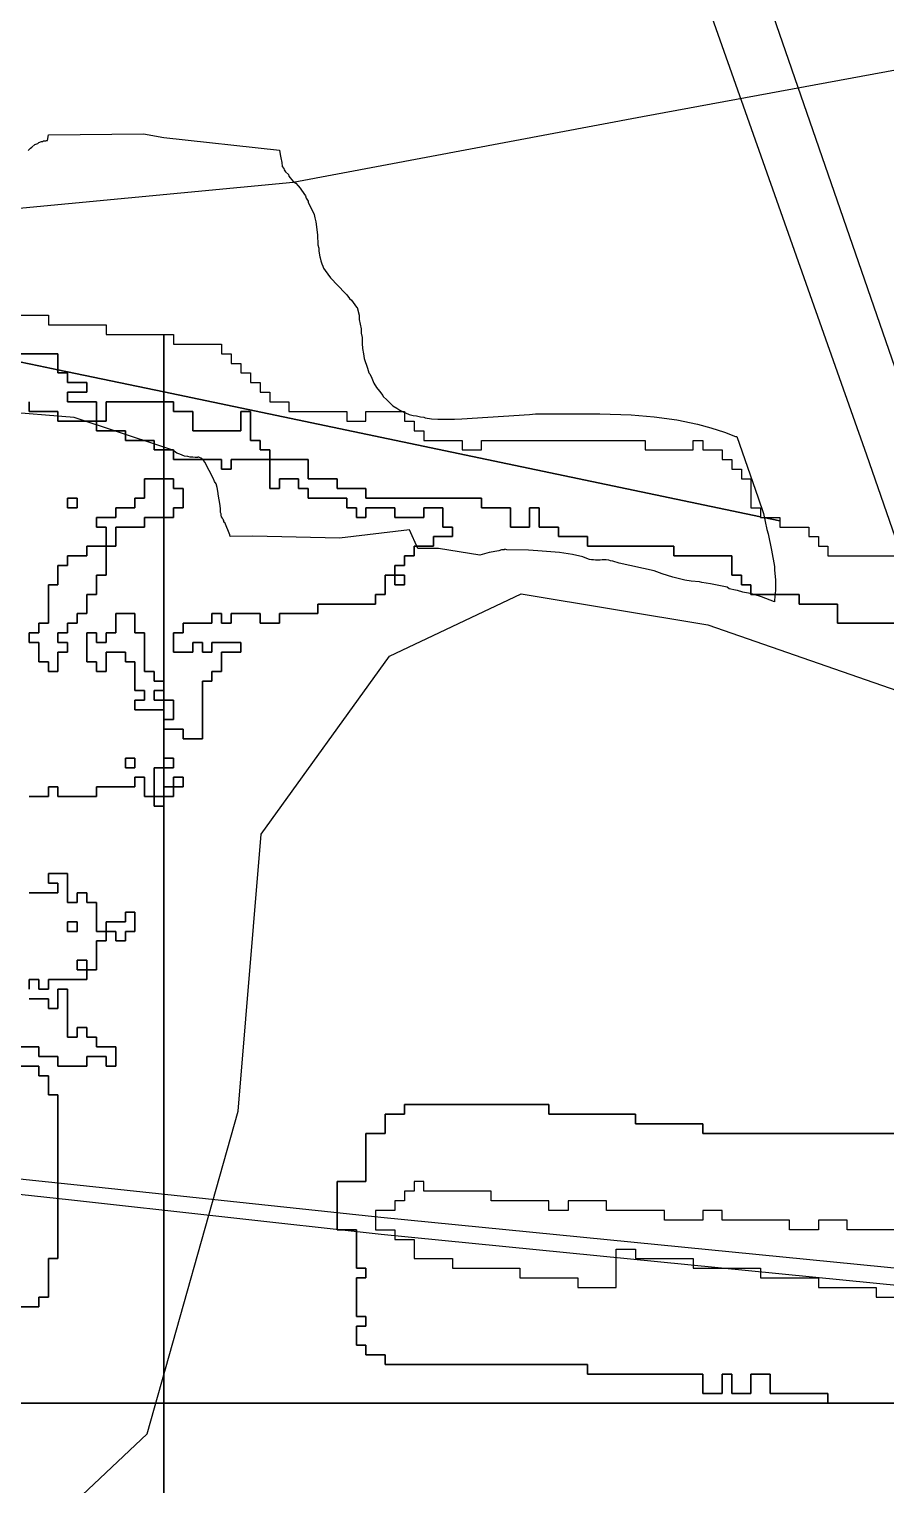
# Model space of a CAD drawing. Header units: metres. Extents: x 553506 to 563855, y 142925 to 150243.
# Drawn here: x 555972 to 556150, y 145983 to 146285.4 of the extents above; entities that cross this region are included whole.
import ezdxf

# ---------------------------------------------------------------- set-up
doc = ezdxf.new("R2010")
doc.units = ezdxf.units.M
for name, color, linetype in [('C-ANCIENT_WOODLAND', 94, 'Continuous'), ('C-FLOOD_ZONE_3', 150, 'Continuous'), ('C-POWER_LINES', 6, 'Continuous'), ('C-RAILWAYS', 250, 'Continuous'), ('C-ROADS', 33, 'Continuous'), ('C-WATERWAYS', 5, 'Continuous')]:
    doc.layers.add(name, color=color, linetype=linetype)

msp = doc.modelspace()

# ---------------------------------------------------------------- linework, layer by layer
at = {"layer": 'C-ANCIENT_WOODLAND'}
msp.add_lwpolyline([(555971.8, 146260.2), (555972.3, 146260.7), (555972.6, 146260.9), (555973.2, 146261.5), (555973.8, 146261.7), (555974, 146261.9), (555974.6, 146262.1), (555974.8, 146262.1), (555975, 146262.2), (555975.5, 146262.2), (555975.6, 146262.3), (555975.8, 146262.3), (555976, 146263.5), (555995.8, 146263.7), (556000, 146262.9), (556024, 146260.3), (556024.2, 146259.4), (556024.3, 146258.7), (556024.5, 146257.7), (556024.6, 146256.9), (556024.9, 146256.5), (556025, 146256.2), (556025.3, 146255.8), (556025.9, 146255.2), (556026, 146254.9), (556026.9, 146253.8), (556027.4, 146253.4), (556027.9, 146252.9), (556028.3, 146252.4), (556028.6, 146252), (556029.4, 146250.8), (556029.6, 146250.3), (556030, 146249.7), (556030, 146249.5), (556031.2, 146246.9), (556031.4, 146246.2), (556031.6, 146245.4), (556031.9, 146242.7), (556032, 146240.6), (556032.2, 146239.9), (556032.2, 146239.3), (556032.4, 146238.1), (556032.5, 146237.9), (556032.6, 146237.3), (556032.8, 146236.7), (556033, 146236.2), (556033.2, 146235.8), (556033.5, 146235.3), (556034.6, 146233.8), (556035, 146233.4), (556035.8, 146232.5), (556038, 146230.2), (556038.6, 146229.5), (556039, 146229.1), (556040, 146227.7), (556040.2, 146227.6), (556040.6, 146226), (556040.6, 146225.1), (556041, 146223.2), (556041, 146222.3), (556041.2, 146221.4), (556041.2, 146220.1), (556041.3, 146219.1), (556041.5, 146218), (556041.6, 146217), (556042.3, 146215), (556042.6, 146214), (556042.8, 146213.8), (556043.2, 146212.9), (556043.6, 146211.9), (556044.2, 146211), (556044.8, 146210.2), (556045.5, 146209.3), (556045.6, 146209.1), (556046.3, 146208.4), (556047.6, 146207.2), (556048.4, 146206.7), (556049, 146206.3), (556049.6, 146206), (556051, 146205.4), (556051.8, 146205.2), (556052.5, 146205.1), (556053.3, 146204.9), (556054, 146204.8), (556054.3, 146204.7), (556055.6, 146204.5), (556056.9, 146204.4), (556060.4, 146204.4), (556061.9, 146204.5), (556076, 146205.4), (556077.2, 146205.5), (556090.58, 146205.48), (556097.08, 146205.28), (556101.88, 146204.88), (556106.58, 146204.28), (556110.88, 146203.38), (556113.68, 146202.58), (556116.48, 146201.68), (556118.78, 146200.78), (556119.08, 146200.78), (556123.48, 146188.08), (556124.58, 146184.78), (556125.28, 146181.48), (556125.58, 146180.58), (556126.28, 146177.18), (556126.88, 146173.78), (556126.88, 146173.08), (556127.08, 146170.98), (556127.08, 146168.88), (556126.88, 146166.78), (556126.88, 146166.44), (556124.18, 146167.48), (556122.68, 146167.98), (556121.48, 146168.28), (556120.68, 146168.38), (556120.28, 146168.48), (556119.18, 146168.78), (556118.78, 146168.88), (556117.48, 146169.18), (556117.08, 146169.48), (556114.28, 146170.08), (556113.58, 146170.18), (556111.78, 146170.48), (556111.28, 146170.58), (556109.58, 146170.78), (556108.28, 146170.98), (556106.88, 146171.28), (556105.78, 146171.58), (556103.58, 146172.28), (556101.88, 146172.88), (556094.58, 146174.48), (556093.28, 146174.88), (556092.78, 146174.98), (556092.48, 146175.08), (556091.88, 146175.18), (556091.08, 146175.18), (556090.68, 146175.08), (556089.68, 146175.08), (556089.28, 146175.18), (556088.88, 146175.18), (556088.48, 146175.28), (556087.58, 146175.58), (556087.08, 146175.78), (556084.88, 146176.28), (556082.18, 146176.68), (556077.68, 146177.08), (556075.78, 146177.18), (556071.28, 146177.28), (556070.88, 146177.38), (556070.68, 146177.28), (556070.18, 146177.28), (556069.58, 146177.08), (556067.58, 146176.68), (556065.68, 146176.18), (556057.058, 146177.5309), (556052.7726, 146177.5309), (556051.0584, 146181.3878), (556036.488, 146179.6736), (556018.4893, 146180.1022), (556013.797, 146180.024), (556013.79, 146180.04), (556013.69, 146180.34), (556012.69, 146182.94), (556012.49, 146183.04), (556012.49, 146183.34), (556012.29, 146183.54), (556012.19, 146183.84), (556011.99, 146184.14), (556011.89, 146184.44), (556011.89, 146184.74), (556011.79, 146185.04), (556011.79, 146185.74), (556011.69, 146186.44), (556011.29, 146188.84), (556011.29, 146189.04), (556011.09, 146190.24), (556010.89, 146190.94), (556010.49, 146191.44), (556010.29, 146192.04), (556008.49, 146195.44), (556008.29, 146195.74), (556008.09, 146195.94), (556007.99, 146196.14), (556007.89, 146196.24), (556007.29, 146196.54), (556007.09, 146196.54), (556006.99, 146196.44), (556006.49, 146196.44), (556005.99, 146196.54), (556005.49, 146196.54), (556004.99, 146196.64), (556004.29, 146196.74), (556003.29, 146197.14), (556002.69, 146197.34), (556001.89, 146197.94), (556000, 146198.57), (555981.39, 146204.74), (555950.6786, 146207.2686)], dxfattribs=at)
at = {"layer": 'C-FLOOD_ZONE_3'}
for points in [[(555966, 146226), (555976, 146226), (555976, 146224), (555982, 146224), (555988, 146224), (555988, 146222), (555998, 146222), (556000, 146222), (556000, 146210.0518), (555978, 146214.6482), (555978, 146218), (555974, 146218), (555968, 146218)], [(555968, 146216.7375), (555974, 146215.4839), (555978, 146214.6482), (555978, 146214), (555980, 146214), (555980, 146212), (555984, 146212), (555984, 146210), (555980, 146210), (555980, 146208), (555986, 146208), (555986.0005, 146204.0005), (555984, 146204.001), (555980, 146204.001), (555978.001, 146204.001), (555978.0006, 146206.0006), (555972.001, 146206.001), (555972.0006, 146208.0006)], [(556162, 146162), (556142, 146162), (556140, 146162), (556140, 146166), (556134, 146166), (556132, 146166), (556132, 146168), (556128, 146168), (556122, 146168), (556122, 146170), (556120, 146170), (556120, 146172), (556118, 146172), (556118, 146176), (556114, 146176), (556110, 146176), (556106, 146176), (556106, 146178), (556098, 146178), (556088, 146178), (556088, 146180), (556082, 146180), (556082, 146182), (556078, 146182), (556078, 146186), (556076, 146186), (556076, 146182), (556072, 146182), (556072, 146186), (556066, 146186), (556066, 146188), (556058, 146188), (556052, 146188), (556050, 146188), (556042, 146188), (556042, 146190), (556036, 146190), (556036, 146192), (556030, 146192), (556030, 146196), (556024, 146196), (556022.0006, 146196.0006), (556022, 146198), (556020, 146198), (556020, 146200), (556018, 146200), (556018, 146206), (556016, 146206), (556016, 146202), (556006, 146202), (556006, 146206), (556002, 146206), (556002, 146208), (556000, 146208), (556000, 146210.0518), (556124, 146184.1448), (556124, 146184), (556124.693, 146184), (556128, 146183.3091), (556128, 146182), (556134, 146182), (556134, 146180), (556136, 146180), (556136, 146178), (556138, 146178), (556138, 146176), (556140, 146176), (556144, 146176), (556148, 146176), (556150, 146176), (556154, 146176)], [(555972.0006, 146208.0006), (555972.001, 146206.001), (555978.0006, 146206.0006), (555978.001, 146204.001), (555980, 146204.001), (555984, 146204.001), (555986.0003, 146204.0003), (555986.001, 146202.001), (555992.0006, 146202.0006), (555992.001, 146200.001), (555996, 146200.001), (555998.0006, 146200.0006), (555998.001, 146198.001), (556000, 146198.001), (556000, 146196), (556000, 146194.617), (556000, 146194.1289), (556000, 146194), (556000, 146191.999), (555996.001, 146191.999), (555996.0006, 146187.9994), (555994.001, 146187.999), (555994.0006, 146185.9994), (555990.001, 146185.999), (555990.0006, 146183.9994), (555986.001, 146183.999), (555986.001, 146182.001), (555988.0006, 146182.0006), (555988.001, 146180), (555988, 146178), (555989.999, 146178.001), (555989.999, 146180), (555989.9994, 146182.0006), (555992, 146182.001), (555995.999, 146182.001), (555995.9994, 146184.0006), (555998, 146184.001), (556000, 146184.001), (555999.9993, 146149.999), (555997.9994, 146149.9994), (555997.999, 146151.999), (555995.9994, 146151.9994), (555995.999, 146159.999), (555993.9994, 146159.9994), (555993.999, 146163.999), (555990.001, 146163.999), (555990.0006, 146159.9994), (555988.001, 146159.999), (555988.0006, 146157.9994), (555985.9994, 146157.9994), (555985.999, 146159.999), (555984.001, 146159.999), (555984.001, 146158), (555984.001, 146154.001), (555986.0006, 146154.0006), (555986.001, 146152.001), (555987.999, 146152.001), (555987.9994, 146156.0006), (555992.0006, 146156.0006), (555992.001, 146154.001), (555994.0006, 146154.0006), (555994.001, 146152), (555994.001, 146150), (555994.001, 146148.001), (555996.0006, 146148.0006), (555996.0006, 146145.9994), (555994.001, 146145.999), (555994.001, 146144.001), (555996, 146144.001), (556000, 146144.001), (556000, 146138.001), (556000, 146133.999), (556000, 146131.999), (555998.001, 146131.999), (555998, 146126), (555995.9994, 146125.9994), (555995.999, 146129.999), (555994.001, 146129.999), (555994.0006, 146127.9994), (555992, 146127.999), (555990, 146127.999), (555988, 146127.999), (555986.001, 146127.999), (555986.0006, 146125.9994), (555984, 146125.999), (555977.9994, 146125.9994), (555977.999, 146127.999), (555976.001, 146127.999), (555976.0006, 146125.9994), (555971.9994, 146125.9994)], [(556152, 146056), (556124, 146056), (556112, 146056), (556112, 146058), (556098, 146058), (556098, 146060), (556094, 146060), (556080, 146060), (556080, 146062), (556078, 146062), (556050, 146062), (556050, 146060), (556046, 146060), (556046, 146056), (556042, 146056), (556042, 146046), (556040, 146046), (556036, 146046), (556036, 146036), (556040, 146036), (556040, 146028), (556042, 146028), (556042, 146026), (556040, 146026), (556040, 146018), (556042, 146018), (556042, 146016), (556040, 146016), (556040, 146012), (556042, 146012), (556042, 146010), (556046, 146010), (556046, 146008), (556048, 146008), (556052, 146008), (556088, 146008), (556088, 146006), (556112, 146006), (556112, 146002), (556116, 146002), (556116, 146006), (556118, 146006), (556118, 146002), (556122, 146002), (556122, 146006), (556126, 146006), (556126, 146002), (556138, 146002), (556138, 146002), (556138, 146000), (556118, 146000), (556110, 146000), (556108, 146000), (556082, 146000), (556048, 146000), (556044, 146000), (556014, 146000), (556000, 146000), (556000.0006, 146123.9994), (556000.001, 146125.999), (556002.0006, 146125.9994), (556002, 146128), (556000, 146128.001), (556000, 146131.999), (556002.0006, 146131.9994), (556002.0006, 146134.0006), (556000.001, 146134.001), (556000.001, 146138), (556000.001, 146139.999), (556002, 146139.999), (556003.999, 146139.999), (556003.9994, 146137.9994), (556008.0006, 146137.9994), (556008.001, 146146), (556008.001, 146148), (556008.001, 146149.999), (556010.0006, 146149.9994), (556010.001, 146151.999), (556012.0006, 146151.9994), (556012.001, 146154), (556012.001, 146155.999), (556016.0006, 146155.9994), (556016.0006, 146158.0006), (556009.9994, 146158.0006), (556009.999, 146156.001), (556008.001, 146156.001), (556008.0006, 146158.0006), (556005.9994, 146158.0006), (556005.999, 146156.001), (556004, 146156.001), (556002.001, 146156.001), (556002.001, 146159.999), (556004.0006, 146159.9994), (556004.001, 146161.999), (556008, 146161.999), (556010.0006, 146161.9994), (556010.001, 146163.999), (556011.999, 146163.999), (556011.9994, 146161.9994), (556014.0006, 146161.9994), (556014.001, 146163.999), (556019.999, 146163.999), (556019.9994, 146161.9994), (556024.0006, 146161.9994), (556024.001, 146163.999), (556032.0006, 146163.9994), (556032.001, 146165.999), (556044.0006, 146165.9994), (556044.001, 146167.999), (556046.0006, 146167.9994), (556046.001, 146170), (556046.001, 146171.999), (556048, 146172), (556048.001, 146173.999), (556050.0006, 146173.9994), (556050.001, 146175.999), (556052.0006, 146175.9994), (556052.001, 146177.999), (556056.0006, 146177.9994), (556056.001, 146179.999), (556058, 146179.999), (556060.0006, 146179.9994), (556060.0006, 146182.0006), (556058.001, 146182.001), (556058.001, 146184), (556058.0006, 146186.0006), (556056, 146186.001), (556053.9994, 146186.0006), (556053.999, 146184.001), (556048.001, 146184.001), (556048.0006, 146186.0006), (556041.9994, 146186.0006), (556041.999, 146184.001), (556040.001, 146184.001), (556040.0006, 146186.0006), (556038.001, 146186.001), (556038.0006, 146188.0006), (556036, 146188.001), (556034, 146188.001), (556030.001, 146188.001), (556030.0006, 146190.0006), (556028.001, 146190.001), (556028.0006, 146192.0006), (556026, 146192.001), (556023.9994, 146192.0006), (556023.999, 146190.001), (556022.001, 146190.001), (556022.0005, 146196.0005), (556024, 146196), (556030, 146196), (556030, 146192), (556036, 146192), (556036, 146190), (556042, 146190), (556042, 146188), (556050, 146188), (556052, 146188), (556058, 146188), (556066, 146188), (556066, 146186), (556072, 146186), (556072, 146182), (556076, 146182), (556076, 146186), (556078, 146186), (556078, 146182), (556082, 146182), (556082, 146180), (556088, 146180), (556088, 146178), (556098, 146178), (556106, 146178), (556106, 146176), (556110, 146176), (556114, 146176), (556118, 146176), (556118, 146172), (556120, 146172), (556120, 146170), (556122, 146170), (556122, 146168), (556128, 146168), (556132, 146168), (556132, 146166), (556134, 146166), (556140, 146166), (556140, 146162), (556142, 146162), (556162, 146162)], [(555971.9994, 146125.9994), (555976.0006, 146125.9994), (555976.001, 146127.999), (555977.999, 146127.999), (555977.9994, 146125.9994), (555984, 146125.999), (555986.0006, 146125.9994), (555986.001, 146127.999), (555988, 146127.999), (555990, 146127.999), (555992, 146127.999), (555994.0006, 146127.9994), (555994.001, 146129.999), (555995.999, 146129.999), (555995.9994, 146125.9994), (555998, 146126), (555997.9994, 146123.9994), (556000, 146123.999), (556000, 146000), (555968.001, 146000)], [(555972, 146106.001), (555974, 146106.001), (555976, 146106.001), (555977.999, 146106.001), (555977.999, 146107.999), (555975.9994, 146107.9994), (555975.9994, 146110.0006), (555978, 146110.001), (555980.0006, 146110.0006), (555980.001, 146104.001), (555981.999, 146104.001), (555981.9994, 146106.0006), (555984.0006, 146106.0006), (555984.001, 146104.001), (555986.0006, 146104.0006), (555986.001, 146102), (555986.001, 146098.001), (555988, 146098), (555988.0006, 146095.9994), (555986.001, 146095.999), (555986.001, 146092), (555986.0006, 146089.9994), (555984, 146090), (555984.0006, 146087.9994), (555978, 146087.999), (555976.001, 146087.999), (555976.0006, 146085.9994), (555973.9994, 146085.9994), (555973.999, 146087.999), (555972.001, 146087.999), (555972.0006, 146085.9994)], [(555972.0006, 146085.9994), (555972.001, 146087.999), (555973.999, 146087.999), (555973.9994, 146085.9994), (555976.0006, 146085.9994), (555976.001, 146087.999), (555978, 146087.999), (555984.0006, 146087.9994), (555984, 146090), (555986.0006, 146089.9994), (555986.001, 146092), (555986.001, 146095.999), (555988.0006, 146095.9994), (555988, 146098), (555986.001, 146098.001), (555986.001, 146102), (555986.0006, 146104.0006), (555984.001, 146104.001), (555984.0006, 146106.0006), (555981.9994, 146106.0006), (555981.999, 146104.001), (555980.001, 146104.001), (555980.0006, 146110.0006), (555978, 146110.001), (555975.9994, 146110.0006), (555975.9994, 146107.9994), (555977.999, 146107.999), (555977.999, 146106.001), (555976, 146106.001), (555974, 146106.001), (555972, 146106.001)], [(555971.9994, 146084.0006), (555976.0006, 146084.0006), (555976.001, 146082.001), (555977.999, 146082.001), (555977.9994, 146086.0006), (555980.0006, 146086.0006), (555980.001, 146076.001), (555981.999, 146076.001), (555981.9994, 146078.0006), (555984.0006, 146078.0006), (555984.001, 146076.001), (555986.0006, 146076.0006), (555986.001, 146074.001), (555988, 146074.001), (555990.0006, 146074.0006), (555990.0006, 146069.9994), (555987.9994, 146069.9994), (555987.999, 146071.999), (555986, 146071.999), (555984.001, 146071.999), (555984.0006, 146069.9994), (555980, 146069.999), (555977.9994, 146069.9994), (555977.999, 146071.999), (555973.9994, 146071.9994), (555973.999, 146073.999), (555966, 146073.999)], [(555966, 146073.999), (555973.999, 146073.999), (555973.9994, 146071.9994), (555977.999, 146071.999), (555977.9994, 146069.9994), (555980, 146069.999), (555984.0006, 146069.9994), (555984.001, 146071.999), (555986, 146071.999), (555987.999, 146071.999), (555987.9994, 146069.9994), (555990.0006, 146069.9994), (555990.0006, 146074.0006), (555988, 146074.001), (555986.001, 146074.001), (555986.0006, 146076.0006), (555984.001, 146076.001), (555984.0006, 146078.0006), (555981.9994, 146078.0006), (555981.999, 146076.001), (555980.001, 146076.001), (555980.0006, 146086.0006), (555977.9994, 146086.0006), (555977.999, 146082.001), (555976.001, 146082.001), (555976.0006, 146084.0006), (555971.9994, 146084.0006)], [(555968, 146020), (555974, 146020), (555974, 146022), (555974, 146022), (555976, 146022), (555976, 146030), (555978, 146030), (555978, 146052), (555978, 146054), (555978, 146064), (555976, 146064), (555976, 146068), (555974, 146068), (555974, 146070), (555966, 146070)], [(555966, 146070), (555974, 146070), (555974, 146068), (555976, 146068), (555976, 146064), (555978, 146064), (555978, 146054), (555978, 146052), (555978, 146030), (555976, 146030), (555976, 146022), (555974, 146022), (555974, 146020), (555968, 146020)], [(556212.0424, 146000), (556138, 146000), (556138, 146002), (556126, 146002), (556126, 146006), (556122, 146006), (556122, 146002), (556118, 146002), (556118, 146006), (556116, 146006), (556116, 146002), (556112, 146002), (556112, 146006), (556088, 146006), (556088, 146008), (556052, 146008), (556048, 146008), (556046, 146008), (556046, 146010), (556042, 146010), (556042, 146012), (556040, 146012), (556040, 146016), (556042, 146016), (556042, 146018), (556040, 146018), (556040, 146026), (556042, 146026), (556042, 146028), (556040, 146028), (556040, 146036), (556036, 146036), (556036, 146046), (556040, 146046), (556042, 146046), (556042, 146056), (556046, 146056), (556046, 146060), (556050, 146060), (556050, 146062), (556078, 146062), (556080, 146062), (556080, 146060), (556094, 146060), (556098, 146060), (556098, 146058), (556112, 146058), (556112, 146056), (556124, 146056), (556152, 146056)], [(556154, 146036), (556142, 146036), (556142, 146038), (556136, 146038), (556136, 146036), (556130, 146036), (556130, 146038), (556116, 146038), (556116, 146040), (556112, 146040), (556112, 146038), (556104, 146038), (556104, 146040), (556102, 146040), (556092, 146040), (556092, 146042), (556084, 146042), (556084, 146040), (556080, 146040), (556080, 146042), (556068, 146042), (556068, 146044), (556054, 146044), (556054, 146046), (556052, 146046), (556052, 146044), (556050, 146044), (556050, 146042), (556048, 146042), (556048, 146040), (556044, 146040), (556044, 146036), (556048, 146036), (556048, 146034), (556052, 146034), (556052, 146030), (556058, 146030), (556060, 146030), (556060, 146028), (556074, 146028), (556074, 146026), (556086, 146026), (556086, 146024), (556094, 146024), (556094, 146032), (556098, 146032), (556098, 146030), (556110, 146030), (556110, 146028), (556124, 146028), (556124, 146026), (556136, 146026), (556136, 146024), (556148, 146024), (556148, 146022), (556160, 146022)], [(555968.001, 146000), (556000, 146000), (556000, 145980)], [(556000, 145980), (556000, 146000), (556014, 146000), (556044, 146000), (556048, 146000), (556082, 146000), (556108, 146000), (556110, 146000), (556118, 146000), (556138, 146000), (556156, 146000)]]:
    msp.add_lwpolyline(points, dxfattribs=at)
for points in [[(556112, 146198), (556116, 146198), (556116, 146196), (556118, 146196), (556118, 146194), (556120, 146194), (556120, 146192), (556122, 146192), (556122, 146190), (556122, 146186), (556124, 146186), (556124, 146184.1448), (556000, 146210.0518), (556000, 146222), (556002, 146222), (556002, 146220), (556012, 146220), (556012, 146218), (556014, 146218), (556014, 146216), (556016, 146216), (556016, 146214), (556018, 146214), (556018, 146212), (556020, 146212), (556020, 146210), (556022, 146210), (556022, 146208), (556024, 146208), (556026, 146208), (556026, 146206), (556038, 146206), (556038, 146204), (556042, 146204), (556042, 146206), (556050, 146206), (556050, 146204), (556052, 146204), (556052, 146202), (556054, 146202), (556054, 146200), (556056, 146200), (556060, 146200), (556062, 146200), (556062, 146198), (556066, 146198), (556066, 146200), (556072, 146200), (556074, 146200), (556078, 146200), (556100, 146200), (556100, 146198), (556110, 146198), (556110, 146200), (556112, 146200), (556112, 146198)], [(555968, 146216.7375), (555961.9573, 146218), (555968, 146218), (555974, 146218), (555978, 146218), (555978, 146214.6482), (555974, 146215.4839), (555968, 146216.7375)], [(555980, 146208), (555980, 146210), (555984, 146210), (555984, 146212), (555980, 146212), (555980, 146214), (555978, 146214), (555978, 146214.6482), (556000, 146210.0518), (556000, 146208), (555988, 146208), (555988, 146204), (555986.0006, 146204.0006), (555986, 146208), (555980, 146208)], [(555992.001, 146200.001), (555992.0006, 146202.0006), (555986.001, 146202.001), (555986.0005, 146204.0005), (555988, 146204), (555988, 146208), (556000, 146208), (556000, 146207.184), (556000, 146200), (556000, 146198.001), (555998.001, 146198.001), (555998.0006, 146200.0006), (555996, 146200.001), (555992.001, 146200.001)], [(556002.0006, 146198.0006), (556000, 146198.001), (556000, 146200), (556000, 146207.184), (556000, 146208), (556002, 146208), (556002, 146206), (556006, 146206), (556006, 146202), (556016, 146202), (556016, 146206), (556018, 146206), (556018, 146200), (556020, 146200), (556020, 146198), (556022, 146198), (556022.0005, 146196.0005), (556013.9994, 146196.0006), (556013.999, 146194.001), (556012.001, 146194.001), (556012.0006, 146196.0006), (556002.001, 146196.001), (556002.0006, 146198.0006)], [(556002, 146139.999), (556000.0008, 146139.999), (556000.0009, 146142.001), (556001.999, 146142.001), (556001.999, 146145.999), (556000, 146145.999), (556000, 146184.001), (556001.999, 146184.001), (556001.9994, 146186.0006), (556003.999, 146186.001), (556003.999, 146188), (556003.999, 146189.999), (556001.9994, 146189.9994), (556001.999, 146191.999), (556000, 146191.999), (556000, 146194), (556000, 146194.1289), (556000, 146194.617), (556000, 146196), (556000, 146198.001), (556002.0006, 146198.0006), (556002.001, 146196.001), (556012.0006, 146196.0006), (556012.001, 146194.001), (556013.999, 146194.001), (556013.9994, 146196.0006), (556022.0003, 146196.0003), (556022.001, 146190.001), (556023.999, 146190.001), (556023.9994, 146192.0006), (556026, 146192.001), (556028.0006, 146192.0006), (556028.001, 146190.001), (556030.0006, 146190.0006), (556030.001, 146188.001), (556034, 146188.001), (556036, 146188.001), (556038.0006, 146188.0006), (556038.001, 146186.001), (556040.0006, 146186.0006), (556040.001, 146184.001), (556041.999, 146184.001), (556041.9994, 146186.0006), (556048.0006, 146186.0006), (556048.001, 146184.001), (556053.999, 146184.001), (556053.9994, 146186.0006), (556056, 146186.001), (556058.0006, 146186.0006), (556058.001, 146184), (556058.001, 146182.001), (556060.0006, 146182.0006), (556060.0006, 146179.9994), (556058, 146179.999), (556056.001, 146179.999), (556056.0006, 146177.9994), (556052.001, 146177.999), (556052.0006, 146175.9994), (556050.001, 146175.999), (556050.0006, 146173.9994), (556048.001, 146173.999), (556048, 146172), (556046.001, 146171.999), (556046.001, 146170), (556046.0006, 146167.9994), (556044.001, 146167.999), (556044.0006, 146165.9994), (556032.001, 146165.999), (556032.0006, 146163.9994), (556024.001, 146163.999), (556024.0006, 146161.9994), (556019.9994, 146161.9994), (556019.999, 146163.999), (556014.001, 146163.999), (556014.0006, 146161.9994), (556011.9994, 146161.9994), (556011.999, 146163.999), (556010.001, 146163.999), (556010.0006, 146161.9994), (556008, 146161.999), (556004.001, 146161.999), (556004.0006, 146159.9994), (556002.001, 146159.999), (556002.001, 146156.001), (556004, 146156.001), (556005.999, 146156.001), (556005.9994, 146158.0006), (556008.0006, 146158.0006), (556008.001, 146156.001), (556009.999, 146156.001), (556009.9994, 146158.0006), (556016.0006, 146158.0006), (556016.0006, 146155.9994), (556012.001, 146155.999), (556012.001, 146154), (556012.0006, 146151.9994), (556010.001, 146151.999), (556010.0006, 146149.9994), (556008.001, 146149.999), (556008.001, 146148), (556008.001, 146146), (556008.0006, 146137.9994), (556003.9994, 146137.9994), (556003.999, 146139.999), (556002, 146139.999)], [(555998, 146184.001), (555995.9994, 146184.0006), (555995.999, 146182.001), (555992, 146182.001), (555989.9994, 146182.0006), (555989.999, 146180), (555989.999, 146178.001), (555988, 146178), (555988.001, 146180), (555988.0006, 146182.0006), (555986.001, 146182.001), (555986.001, 146183.999), (555990.0006, 146183.9994), (555990.001, 146185.999), (555994.0006, 146185.9994), (555994.001, 146187.999), (555996.0006, 146187.9994), (555996.001, 146191.999), (556000, 146191.999), (556000, 146184.001), (555998, 146184.001)], [(556000, 146184.001), (556000, 146191.999), (556001.999, 146191.999), (556001.9994, 146189.9994), (556003.999, 146189.999), (556003.999, 146188), (556003.999, 146186.001), (556001.9994, 146186.0006), (556001.999, 146184.001), (556000, 146184.001)], [(555981.999, 146187.999), (555980.001, 146187.999), (555980.001, 146186.001), (555981.999, 146186.001), (555981.999, 146187.999)], [(555981.999, 146187.999), (555981.999, 146186.001), (555980.001, 146186.001), (555980.001, 146187.999), (555981.999, 146187.999)], [(556128, 146183.3091), (556124.693, 146184), (556128, 146184), (556128, 146183.3091)], [(555986, 146177.999), (555984.001, 146177.999), (555984.0006, 146175.9994), (555982, 146175.999), (555980.001, 146175.999), (555980.0006, 146173.9994), (555978.001, 146173.999), (555978.001, 146172), (555978.0006, 146169.9994), (555976.001, 146169.999), (555976.0006, 146161.9994), (555974.001, 146161.999), (555974.0006, 146159.9994), (555972.001, 146159.999), (555972.001, 146158.001), (555974.0006, 146158.0006), (555974.001, 146154.001), (555976.0006, 146154.0006), (555976.001, 146152.001), (555977.999, 146152.001), (555977.9994, 146156.0006), (555979.999, 146156.001), (555979.999, 146157.999), (555977.9994, 146157.9994), (555977.9994, 146160.0006), (555979.999, 146160.001), (555979.9994, 146162.0006), (555981.999, 146162.001), (555981.9994, 146164.0006), (555983.999, 146164.001), (555983.9994, 146168.0006), (555985.999, 146168.001), (555985.999, 146170), (555985.9994, 146172.0006), (555987.999, 146172.001), (555987.999, 146174), (555987.999, 146176), (555988, 146178), (555986, 146177.999)], [(555979.999, 146156.001), (555977.9994, 146156.0006), (555977.999, 146152.001), (555976.001, 146152.001), (555976.0006, 146154.0006), (555974.001, 146154.001), (555974.0006, 146158.0006), (555972.001, 146158.001), (555972.001, 146159.999), (555974.0006, 146159.9994), (555974.001, 146161.999), (555976.0006, 146161.9994), (555976.001, 146169.999), (555978.0006, 146169.9994), (555978.001, 146172), (555978.001, 146173.999), (555980.0006, 146173.9994), (555980.001, 146175.999), (555982, 146175.999), (555984.0006, 146175.9994), (555984.001, 146177.999), (555986, 146177.999), (555988, 146178), (555987.999, 146176), (555987.999, 146174), (555987.999, 146172.001), (555985.9994, 146172.0006), (555985.999, 146170), (555985.999, 146168.001), (555983.9994, 146168.0006), (555983.999, 146164.001), (555981.9994, 146164.0006), (555981.999, 146162.001), (555979.9994, 146162.0006), (555979.999, 146160.001), (555977.9994, 146160.0006), (555977.9994, 146157.9994), (555979.999, 146157.999), (555979.999, 146156.001)], [(556048, 146172), (556050.0006, 146172.0006), (556050.0006, 146169.9994), (556047.9994, 146169.9994), (556048, 146172)], [(556047.9994, 146169.9994), (556050.0006, 146169.9994), (556050.0006, 146172.0006), (556048, 146172), (556047.9994, 146169.9994)], [(555997.9994, 146149.9994), (555999.999, 146149.999), (555999.999, 146148.001), (555997.9994, 146148.0006), (555997.9994, 146145.9994), (556000, 146145.999), (556000, 146144.001), (555996, 146144.001), (555994.001, 146144.001), (555994.001, 146145.999), (555996.0006, 146145.9994), (555996.0006, 146148.0006), (555994.001, 146148.001), (555994.001, 146150), (555994.001, 146152), (555994.0006, 146154.0006), (555992.001, 146154.001), (555992.0006, 146156.0006), (555987.9994, 146156.0006), (555987.999, 146152.001), (555986.001, 146152.001), (555986.0006, 146154.0006), (555984.001, 146154.001), (555984.001, 146158), (555984.001, 146159.999), (555985.999, 146159.999), (555985.9994, 146157.9994), (555988.0006, 146157.9994), (555988.001, 146159.999), (555990.0006, 146159.9994), (555990.001, 146163.999), (555993.999, 146163.999), (555993.9994, 146159.9994), (555995.999, 146159.999), (555995.9994, 146151.9994), (555997.999, 146151.999), (555997.9994, 146149.9994)], [(555997.9994, 146148.0006), (555999.9995, 146148.001), (556000, 146145.999), (555997.9994, 146145.9994), (555997.9994, 146148.0006)], [(556001.999, 146145.999), (556001.999, 146142.001), (556000.001, 146142.001), (556000.0006, 146144.0006), (556000, 146145.999), (556001.999, 146145.999)], [(555992.001, 146133.999), (555992.001, 146132.001), (555993.999, 146132.001), (555993.999, 146133.999), (555992.001, 146133.999)], [(555992.001, 146132.001), (555992.001, 146133.999), (555993.999, 146133.999), (555993.999, 146132.001), (555992.001, 146132.001)], [(555998, 146126), (555998.001, 146131.999), (556000, 146131.999), (555999.9994, 146128.0006), (555999.999, 146126.001), (555998, 146126)], [(556000, 146131.999), (556000.0005, 146134), (556002.0006, 146134.0006), (556002.0006, 146131.9994), (556000, 146131.999)], [(556001.9994, 146130.0006), (556004.0006, 146130.0006), (556004.0006, 146127.9994), (556002, 146128), (556001.9994, 146130.0006)], [(556004.0006, 146127.9994), (556004.0006, 146130.0006), (556001.9994, 146130.0006), (556002, 146128), (556004.0006, 146127.9994)], [(555998, 146126), (555999.9997, 146126.0003), (556000, 146123.999), (555997.9994, 146123.9994), (555998, 146126)], [(556000, 146128.001), (556002, 146128), (556002.0006, 146125.9994), (556000.0003, 146125.9997), (556000, 146128.001)], [(555988, 146098), (555987.9994, 146100.0006), (555991.999, 146100.001), (555991.9994, 146102.0006), (555994.0006, 146102.0006), (555994.0006, 146097.9994), (555992.001, 146097.999), (555992.0006, 146095.9994), (555989.9994, 146095.9994), (555989.999, 146097.999), (555988, 146098)], [(555989.999, 146097.999), (555989.9994, 146095.9994), (555992.0006, 146095.9994), (555992.001, 146097.999), (555994.0006, 146097.9994), (555994.0006, 146102.0006), (555991.9994, 146102.0006), (555991.999, 146100.001), (555987.9994, 146100.0006), (555988, 146098), (555989.999, 146097.999)], [(555980.001, 146098.001), (555981.999, 146098.001), (555981.999, 146099.999), (555980.001, 146099.999), (555980.001, 146098.001)], [(555981.999, 146098.001), (555980.001, 146098.001), (555980.001, 146099.999), (555981.999, 146099.999), (555981.999, 146098.001)], [(555983.999, 146091.999), (555982.001, 146091.999), (555982.001, 146090.001), (555984, 146090), (555983.999, 146091.999)], [(555983.999, 146091.999), (555984, 146090), (555982.001, 146090.001), (555982.001, 146091.999), (555983.999, 146091.999)]]:
    msp.add_lwpolyline(points, close=True, dxfattribs=at)
at = {"layer": 'C-POWER_LINES'}
msp.add_lwpolyline([(555191.4453, 146169.9793), (555312.0553, 146182.2818), (555373.9064, 146188.6367), (555459.2327, 146196.871), (555539.2596, 146205.2803), (555670.4447, 146218.4233), (555752.2166, 146226.4659), (555773.5802, 146228.5603), (555880.7321, 146239.2997), (555969.2764, 146248.1521), (556026.8868, 146253.6517), (556099.4328, 146267.2627), (556178.7089, 146281.9251), (556307.7261, 146307.6396), (556365.4839, 146319.7584), (556461.2876, 146378.3781), (556548.4042, 146347.242), (556620.7572, 146359.085), (556709.269, 146372.3678), (556828.6518, 146336.2551), (556948.8878, 146299.9707), (557078.7867, 146323.0606), (557164.7509, 146339.156), (557264.3664, 146441.3579)], dxfattribs=at)
at = {"layer": 'C-RAILWAYS'}
for points in [[(553775.0397, 146274.3592), (554523.9415, 146197.5204), (554537.4381, 146196.1233), (554666.4276, 146182.7979), (555980.6598, 146045.4508)], [(555980.1973, 146042.2537), (554607.8812, 146185.3655), (554588.6379, 146187.402), (554536.4159, 146192.9095), (554523.0174, 146194.2985), (553773.885, 146271.132)], [(555980.6598, 146045.4508), (556045.0676, 146038.5915)], [(556045.1414, 146035.01), (555980.1973, 146042.2537)], [(556045.0676, 146038.5915), (556421.3113, 146001.5048), (556458.6584, 145998.2344), (556499.8276, 145995.537), (556542.5426, 145994.2113), (556581.8412, 145994.1509), (556663.8693, 145996.6508)], [(556663.6075, 145992.3914), (556595.8301, 145990.6484), (556542.835, 145990.5809), (556499.4231, 145992.2859), (556457.8185, 145994.5806), (556421.8872, 145997.7494), (556045.1414, 146035.01)]]:
    msp.add_lwpolyline(points, dxfattribs=at)
at = {"layer": 'C-ROADS'}
for points in [[(556068.5833, 146455.0046), (556093.751, 146383.1711), (556156.9592, 146200.4971)], [(556146.0676, 146196.9163), (556081.8821, 146378.6259), (556056.1392, 146454.4374)], [(556306.4976, 145776.4222), (556253.5607, 145884.5609), (556225.3547, 145968.3213), (556146.0676, 146196.9163)]]:
    msp.add_lwpolyline(points, dxfattribs=at)
at = {"layer": 'C-WATERWAYS'}
msp.add_lwpolyline([(555679.671, 145938.7852), (555696.8181, 145941.8199), (555709.2244, 145938.1336), (555721.2684, 145930.2515), (555730.3601, 145913.3987), (555747.6395, 145888.3023), (555773.7945, 145870.1081), (555791.6697, 145857.4392), (555810.6118, 145845.1032), (555837.9533, 145849.8387), (555866.467, 145868.7331), (555920.3723, 145921.8088), (555996.5208, 145993.6124), (556015.4517, 146060.6636), (556020.2233, 146118.1812), (556046.9062, 146155.1512), (556074.2276, 146168.0898), (556113.0102, 146161.7109), (556188.6021, 146135.4272)], dxfattribs=at)

doc.saveas('drawing.dxf')
